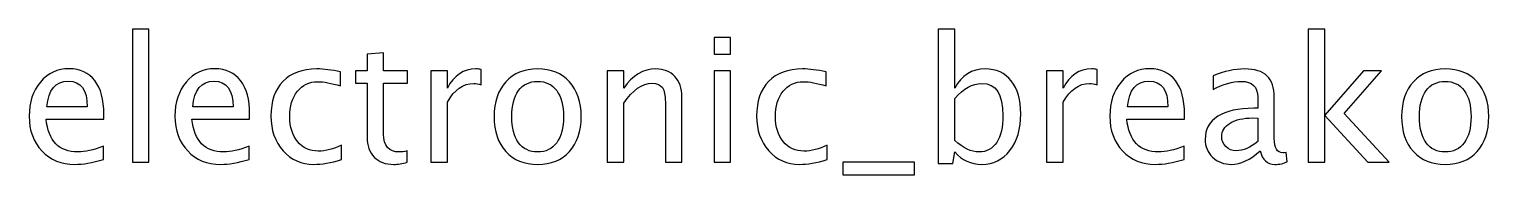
# Model space of a CAD drawing. Header units: centimetres. Extents: x -55 to 43, y -73 to 74.
# Drawn here: x -37.17 to -26.41, y -40.95 to -39.88 of the extents above; entities that cross this region are included whole.
import ezdxf

# ---------------------------------------------------------------- set-up
doc = ezdxf.new("R2010")
doc.units = ezdxf.units.CM
doc.header["$MEASUREMENT"] = 0
doc.layers.add('Layer 1', color=7, linetype='Continuous')

msp = doc.modelspace()

# ---------------------------------------------------------------- linework, layer by layer
at = {"layer": 'Layer 1'}
for points, knots in [([(-36.41025, -40.86003), (-36.41025, -40.86003), (-36.41025, -39.88086), (-36.41025, -39.88086), (-36.41025, -39.88086), (-36.41025, -39.88086), (-36.28833, -39.88086), (-36.28833, -39.88086), (-36.28833, -39.88086), (-36.28833, -39.88086), (-36.28833, -40.86003), (-36.28833, -40.86003), (-36.28833, -40.86003), (-36.28833, -40.86003), (-36.41025, -40.86003), (-36.41025, -40.86003)], [0, 0, 0, 0, 0.2, 0.2, 0.2, 0.2, 0.4, 0.4, 0.4, 0.4, 0.6, 0.6, 0.6, 0.6, 1, 1, 1, 1]), ([(-30.46962, -40.86765), (-30.46962, -40.86765), (-30.46962, -39.88086), (-30.46962, -39.88086), (-30.46962, -39.88086), (-30.46962, -39.88086), (-30.3477, -39.88086), (-30.3477, -39.88086), (-30.3477, -39.88086), (-30.3477, -39.88086), (-30.3477, -40.31414), (-30.3477, -40.31414), (-30.3477, -40.31414), (-30.29775, -40.21995), (-30.2226, -40.17296), (-30.12249, -40.17296), (-30.12249, -40.17296), (-30.04142, -40.17296), (-29.97771, -40.20238), (-29.93114, -40.26144), (-29.93114, -40.26144), (-29.88457, -40.32049), (-29.86129, -40.40114), (-29.86129, -40.50337), (-29.86129, -40.50337), (-29.86129, -40.61471), (-29.88775, -40.70467), (-29.94045, -40.77282), (-29.94045, -40.77282), (-29.99316, -40.84119), (-30.06258, -40.87527), (-30.14852, -40.87527), (-30.14852, -40.87527), (-30.22832, -40.87527), (-30.29478, -40.84479), (-30.3477, -40.78362), (-30.3477, -40.78362), (-30.3477, -40.78362), (-30.36252, -40.86765), (-30.36252, -40.86765), (-30.36252, -40.86765), (-30.36252, -40.86765), (-30.46962, -40.86765), (-30.46962, -40.86765)], [0, 0, 0, 0, 0.08333333, 0.08333333, 0.08333333, 0.08333333, 0.16666667, 0.16666667, 0.16666667, 0.16666667, 0.25, 0.25, 0.25, 0.25, 0.33333333, 0.33333333, 0.33333333, 0.33333333, 0.41666667, 0.41666667, 0.41666667, 0.41666667, 0.5, 0.5, 0.5, 0.5, 0.58333333, 0.58333333, 0.58333333, 0.58333333, 0.66666667, 0.66666667, 0.66666667, 0.66666667, 0.75, 0.75, 0.75, 0.75, 0.83333333, 0.83333333, 0.83333333, 0.83333333, 1, 1, 1, 1]), ([(-27.74188, -40.86003), (-27.74188, -40.86003), (-27.74188, -39.88086), (-27.74188, -39.88086), (-27.74188, -39.88086), (-27.74188, -39.88086), (-27.61996, -39.88086), (-27.61996, -39.88086), (-27.61996, -39.88086), (-27.61996, -39.88086), (-27.61996, -40.51353), (-27.61996, -40.51353), (-27.61996, -40.51353), (-27.61996, -40.51353), (-27.33421, -40.18693), (-27.33421, -40.18693), (-27.33421, -40.18693), (-27.33421, -40.18693), (-27.20255, -40.18693), (-27.20255, -40.18693), (-27.20255, -40.18693), (-27.20255, -40.18693), (-27.4756, -40.50104), (-27.4756, -40.50104), (-27.4756, -40.50104), (-27.4756, -40.50104), (-27.1454, -40.86003), (-27.1454, -40.86003), (-27.1454, -40.86003), (-27.1454, -40.86003), (-27.30246, -40.86003), (-27.30246, -40.86003), (-27.30246, -40.86003), (-27.30246, -40.86003), (-27.61996, -40.5148), (-27.61996, -40.5148), (-27.61996, -40.5148), (-27.61996, -40.5148), (-27.61996, -40.86003), (-27.61996, -40.86003), (-27.61996, -40.86003), (-27.61996, -40.86003), (-27.74188, -40.86003), (-27.74188, -40.86003)], [0, 0, 0, 0, 0.08333333, 0.08333333, 0.08333333, 0.08333333, 0.16666667, 0.16666667, 0.16666667, 0.16666667, 0.25, 0.25, 0.25, 0.25, 0.33333333, 0.33333333, 0.33333333, 0.33333333, 0.41666667, 0.41666667, 0.41666667, 0.41666667, 0.5, 0.5, 0.5, 0.5, 0.58333333, 0.58333333, 0.58333333, 0.58333333, 0.66666667, 0.66666667, 0.66666667, 0.66666667, 0.75, 0.75, 0.75, 0.75, 0.83333333, 0.83333333, 0.83333333, 0.83333333, 1, 1, 1, 1]), ([(-32.1221, -40.06374), (-32.1221, -40.06374), (-32.1221, -39.94182), (-32.1221, -39.94182), (-32.1221, -39.94182), (-32.1221, -39.94182), (-32.00018, -39.94182), (-32.00018, -39.94182), (-32.00018, -39.94182), (-32.00018, -39.94182), (-32.00018, -40.06374), (-32.00018, -40.06374), (-32.00018, -40.06374), (-32.00018, -40.06374), (-32.1221, -40.06374), (-32.1221, -40.06374)], [0, 0, 0, 0, 0.2, 0.2, 0.2, 0.2, 0.4, 0.4, 0.4, 0.4, 0.6, 0.6, 0.6, 0.6, 1, 1, 1, 1]), ([(-34.38418, -40.85982), (-34.42186, -40.87019), (-34.45466, -40.87527), (-34.48239, -40.87527), (-34.48239, -40.87527), (-34.54462, -40.87527), (-34.59309, -40.85749), (-34.62781, -40.82193), (-34.62781, -40.82193), (-34.66273, -40.78637), (-34.68009, -40.73705), (-34.68009, -40.67376), (-34.68009, -40.67376), (-34.68009, -40.67376), (-34.68009, -40.27837), (-34.68009, -40.27837), (-34.68009, -40.27837), (-34.68009, -40.27837), (-34.76433, -40.27837), (-34.76433, -40.27837), (-34.76433, -40.27837), (-34.76433, -40.27837), (-34.76433, -40.18693), (-34.76433, -40.18693), (-34.76433, -40.18693), (-34.76433, -40.18693), (-34.68009, -40.18693), (-34.68009, -40.18693), (-34.68009, -40.18693), (-34.68009, -40.18693), (-34.68009, -40.06522), (-34.68009, -40.06522), (-34.68009, -40.06522), (-34.68009, -40.06522), (-34.55817, -40.05358), (-34.55817, -40.05358), (-34.55817, -40.05358), (-34.55817, -40.05358), (-34.55817, -40.18693), (-34.55817, -40.18693), (-34.55817, -40.18693), (-34.55817, -40.18693), (-34.38164, -40.18693), (-34.38164, -40.18693), (-34.38164, -40.18693), (-34.38164, -40.18693), (-34.38164, -40.27837), (-34.38164, -40.27837), (-34.38164, -40.27837), (-34.38164, -40.27837), (-34.55817, -40.27837), (-34.55817, -40.27837), (-34.55817, -40.27837), (-34.55817, -40.27837), (-34.55817, -40.65175), (-34.55817, -40.65175), (-34.55817, -40.65175), (-34.55817, -40.7398), (-34.51986, -40.78383), (-34.44345, -40.78383), (-34.44345, -40.78383), (-34.42715, -40.78383), (-34.40746, -40.78108), (-34.38418, -40.77579), (-34.38418, -40.77579), (-34.38418, -40.77579), (-34.38418, -40.85982), (-34.38418, -40.85982)], [0, 0, 0, 0, 0.05555556, 0.05555556, 0.05555556, 0.05555556, 0.11111111, 0.11111111, 0.11111111, 0.11111111, 0.16666667, 0.16666667, 0.16666667, 0.16666667, 0.22222222, 0.22222222, 0.22222222, 0.22222222, 0.27777778, 0.27777778, 0.27777778, 0.27777778, 0.33333333, 0.33333333, 0.33333333, 0.33333333, 0.38888889, 0.38888889, 0.38888889, 0.38888889, 0.44444444, 0.44444444, 0.44444444, 0.44444444, 0.5, 0.5, 0.5, 0.5, 0.55555556, 0.55555556, 0.55555556, 0.55555556, 0.61111111, 0.61111111, 0.61111111, 0.61111111, 0.66666667, 0.66666667, 0.66666667, 0.66666667, 0.72222222, 0.72222222, 0.72222222, 0.72222222, 0.77777778, 0.77777778, 0.77777778, 0.77777778, 0.83333333, 0.83333333, 0.83333333, 0.83333333, 0.88888889, 0.88888889, 0.88888889, 0.88888889, 1, 1, 1, 1]), ([(-36.62382, -40.83844), (-36.70573, -40.86299), (-36.7758, -40.87527), (-36.83422, -40.87527), (-36.83422, -40.87527), (-36.93391, -40.87527), (-37.01498, -40.84225), (-37.07742, -40.77642), (-37.07742, -40.77642), (-37.13986, -40.71059), (-37.17119, -40.62529), (-37.17119, -40.5203), (-37.17119, -40.5203), (-37.17119, -40.41849), (-37.14367, -40.33488), (-37.08843, -40.26948), (-37.08843, -40.26948), (-37.03318, -40.20429), (-36.96249, -40.17169), (-36.87634, -40.17169), (-36.87634, -40.17169), (-36.79485, -40.17169), (-36.73177, -40.20069), (-36.68732, -40.25868), (-36.68732, -40.25868), (-36.64287, -40.31668), (-36.62064, -40.39881), (-36.62064, -40.50528), (-36.62064, -40.50528), (-36.62064, -40.50528), (-36.62128, -40.54253), (-36.62128, -40.54253), (-36.62128, -40.54253), (-36.62128, -40.54253), (-37.04673, -40.54253), (-37.04673, -40.54253), (-37.04673, -40.54253), (-37.02895, -40.7034), (-36.95042, -40.78383), (-36.81136, -40.78383), (-36.81136, -40.78383), (-36.76034, -40.78383), (-36.6979, -40.76944), (-36.62382, -40.74065), (-36.62382, -40.74065), (-36.62382, -40.74065), (-36.62382, -40.83844), (-36.62382, -40.83844)], [0, 0, 0, 0, 0.07692308, 0.07692308, 0.07692308, 0.07692308, 0.15384615, 0.15384615, 0.15384615, 0.15384615, 0.23076923, 0.23076923, 0.23076923, 0.23076923, 0.30769231, 0.30769231, 0.30769231, 0.30769231, 0.38461538, 0.38461538, 0.38461538, 0.38461538, 0.46153846, 0.46153846, 0.46153846, 0.46153846, 0.53846154, 0.53846154, 0.53846154, 0.53846154, 0.61538462, 0.61538462, 0.61538462, 0.61538462, 0.69230769, 0.69230769, 0.69230769, 0.69230769, 0.76923077, 0.76923077, 0.76923077, 0.76923077, 0.84615385, 0.84615385, 0.84615385, 0.84615385, 1, 1, 1, 1]), ([(-35.54919, -40.83844), (-35.6311, -40.86299), (-35.70117, -40.87527), (-35.75959, -40.87527), (-35.75959, -40.87527), (-35.85928, -40.87527), (-35.94035, -40.84225), (-36.00279, -40.77642), (-36.00279, -40.77642), (-36.06523, -40.71059), (-36.09656, -40.62529), (-36.09656, -40.5203), (-36.09656, -40.5203), (-36.09656, -40.41849), (-36.06904, -40.33488), (-36.0138, -40.26948), (-36.0138, -40.26948), (-35.95855, -40.20429), (-35.88786, -40.17169), (-35.80171, -40.17169), (-35.80171, -40.17169), (-35.72022, -40.17169), (-35.65714, -40.20069), (-35.61269, -40.25868), (-35.61269, -40.25868), (-35.56824, -40.31668), (-35.54601, -40.39881), (-35.54601, -40.50528), (-35.54601, -40.50528), (-35.54601, -40.50528), (-35.54665, -40.54253), (-35.54665, -40.54253), (-35.54665, -40.54253), (-35.54665, -40.54253), (-35.9721, -40.54253), (-35.9721, -40.54253), (-35.9721, -40.54253), (-35.95432, -40.7034), (-35.87579, -40.78383), (-35.73673, -40.78383), (-35.73673, -40.78383), (-35.68571, -40.78383), (-35.62327, -40.76944), (-35.54919, -40.74065), (-35.54919, -40.74065), (-35.54919, -40.74065), (-35.54919, -40.83844), (-35.54919, -40.83844)], [0, 0, 0, 0, 0.07692308, 0.07692308, 0.07692308, 0.07692308, 0.15384615, 0.15384615, 0.15384615, 0.15384615, 0.23076923, 0.23076923, 0.23076923, 0.23076923, 0.30769231, 0.30769231, 0.30769231, 0.30769231, 0.38461538, 0.38461538, 0.38461538, 0.38461538, 0.46153846, 0.46153846, 0.46153846, 0.46153846, 0.53846154, 0.53846154, 0.53846154, 0.53846154, 0.61538462, 0.61538462, 0.61538462, 0.61538462, 0.69230769, 0.69230769, 0.69230769, 0.69230769, 0.76923077, 0.76923077, 0.76923077, 0.76923077, 0.84615385, 0.84615385, 0.84615385, 0.84615385, 1, 1, 1, 1]), ([(-34.86826, -40.83971), (-34.94721, -40.86342), (-35.01537, -40.87527), (-35.07273, -40.87527), (-35.07273, -40.87527), (-35.16375, -40.87527), (-35.2391, -40.84161), (-35.299, -40.77452), (-35.299, -40.77452), (-35.3589, -40.70721), (-35.38896, -40.62233), (-35.38896, -40.52009), (-35.38896, -40.52009), (-35.38896, -40.41087), (-35.35933, -40.32557), (-35.30006, -40.26461), (-35.30006, -40.26461), (-35.24079, -40.20344), (-35.15803, -40.17296), (-35.05177, -40.17296), (-35.05177, -40.17296), (-34.99949, -40.17296), (-34.94065, -40.18016), (-34.87588, -40.19455), (-34.87588, -40.19455), (-34.87588, -40.19455), (-34.87588, -40.29742), (-34.87588, -40.29742), (-34.87588, -40.29742), (-34.94467, -40.2771), (-35.00076, -40.26694), (-35.04394, -40.26694), (-35.04394, -40.26694), (-35.1066, -40.26694), (-35.15676, -40.29043), (-35.19423, -40.33721), (-35.19423, -40.33721), (-35.23169, -40.38399), (-35.25053, -40.44643), (-35.25053, -40.52433), (-35.25053, -40.52433), (-35.25053, -40.59989), (-35.23106, -40.66085), (-35.19232, -40.70763), (-35.19232, -40.70763), (-35.15359, -40.7542), (-35.103, -40.77748), (-35.04013, -40.77748), (-35.04013, -40.77748), (-34.98446, -40.77748), (-34.92731, -40.76309), (-34.86826, -40.7343), (-34.86826, -40.7343), (-34.86826, -40.7343), (-34.86826, -40.83971), (-34.86826, -40.83971)], [0, 0, 0, 0, 0.06666667, 0.06666667, 0.06666667, 0.06666667, 0.13333333, 0.13333333, 0.13333333, 0.13333333, 0.2, 0.2, 0.2, 0.2, 0.26666667, 0.26666667, 0.26666667, 0.26666667, 0.33333333, 0.33333333, 0.33333333, 0.33333333, 0.4, 0.4, 0.4, 0.4, 0.46666667, 0.46666667, 0.46666667, 0.46666667, 0.53333333, 0.53333333, 0.53333333, 0.53333333, 0.6, 0.6, 0.6, 0.6, 0.66666667, 0.66666667, 0.66666667, 0.66666667, 0.73333333, 0.73333333, 0.73333333, 0.73333333, 0.8, 0.8, 0.8, 0.8, 0.86666667, 0.86666667, 0.86666667, 0.86666667, 1, 1, 1, 1]), ([(-34.21019, -40.86003), (-34.21019, -40.86003), (-34.21019, -40.18693), (-34.21019, -40.18693), (-34.21019, -40.18693), (-34.21019, -40.18693), (-34.08827, -40.18693), (-34.08827, -40.18693), (-34.08827, -40.18693), (-34.08827, -40.18693), (-34.08827, -40.31414), (-34.08827, -40.31414), (-34.08827, -40.31414), (-34.0398, -40.21995), (-33.96952, -40.17296), (-33.87724, -40.17296), (-33.87724, -40.17296), (-33.86475, -40.17296), (-33.85163, -40.17402), (-33.83808, -40.17613), (-33.83808, -40.17613), (-33.83808, -40.17613), (-33.83808, -40.29022), (-33.83808, -40.29022), (-33.83808, -40.29022), (-33.85925, -40.28324), (-33.87787, -40.27964), (-33.89396, -40.27964), (-33.89396, -40.27964), (-33.97143, -40.27964), (-34.0362, -40.32536), (-34.08827, -40.41701), (-34.08827, -40.41701), (-34.08827, -40.41701), (-34.08827, -40.86003), (-34.08827, -40.86003), (-34.08827, -40.86003), (-34.08827, -40.86003), (-34.21019, -40.86003), (-34.21019, -40.86003)], [0, 0, 0, 0, 0.09090909, 0.09090909, 0.09090909, 0.09090909, 0.18181818, 0.18181818, 0.18181818, 0.18181818, 0.27272727, 0.27272727, 0.27272727, 0.27272727, 0.36363636, 0.36363636, 0.36363636, 0.36363636, 0.45454545, 0.45454545, 0.45454545, 0.45454545, 0.54545455, 0.54545455, 0.54545455, 0.54545455, 0.63636364, 0.63636364, 0.63636364, 0.63636364, 0.72727273, 0.72727273, 0.72727273, 0.72727273, 0.81818182, 0.81818182, 0.81818182, 0.81818182, 1, 1, 1, 1]), ([(-33.42258, -40.87527), (-33.52143, -40.87527), (-33.59974, -40.84373), (-33.65732, -40.78065), (-33.65732, -40.78065), (-33.7151, -40.71758), (-33.74389, -40.63185), (-33.74389, -40.52369), (-33.74389, -40.52369), (-33.74389, -40.41574), (-33.7151, -40.33023), (-33.65732, -40.26736), (-33.65732, -40.26736), (-33.59974, -40.2045), (-33.52143, -40.17296), (-33.42258, -40.17296), (-33.42258, -40.17296), (-33.32373, -40.17296), (-33.24541, -40.2045), (-33.18784, -40.26736), (-33.18784, -40.26736), (-33.13006, -40.33023), (-33.10127, -40.41574), (-33.10127, -40.52369), (-33.10127, -40.52369), (-33.10127, -40.63185), (-33.13006, -40.71758), (-33.18784, -40.78065), (-33.18784, -40.78065), (-33.24541, -40.84373), (-33.32373, -40.87527), (-33.42258, -40.87527)], [0, 0, 0, 0, 0.11111111, 0.11111111, 0.11111111, 0.11111111, 0.22222222, 0.22222222, 0.22222222, 0.22222222, 0.33333333, 0.33333333, 0.33333333, 0.33333333, 0.44444444, 0.44444444, 0.44444444, 0.44444444, 0.55555556, 0.55555556, 0.55555556, 0.55555556, 0.66666667, 0.66666667, 0.66666667, 0.66666667, 0.77777778, 0.77777778, 0.77777778, 0.77777778, 1, 1, 1, 1]), ([(-32.91035, -40.86003), (-32.91035, -40.86003), (-32.91035, -40.18693), (-32.91035, -40.18693), (-32.91035, -40.18693), (-32.91035, -40.18693), (-32.78843, -40.18693), (-32.78843, -40.18693), (-32.78843, -40.18693), (-32.78843, -40.18693), (-32.78843, -40.31414), (-32.78843, -40.31414), (-32.78843, -40.31414), (-32.72387, -40.21995), (-32.64471, -40.17296), (-32.55115, -40.17296), (-32.55115, -40.17296), (-32.49231, -40.17296), (-32.44553, -40.19137), (-32.41103, -40.22842), (-32.41103, -40.22842), (-32.37653, -40.26525), (-32.35917, -40.31499), (-32.35917, -40.37722), (-32.35917, -40.37722), (-32.35917, -40.37722), (-32.35917, -40.86003), (-32.35917, -40.86003), (-32.35917, -40.86003), (-32.35917, -40.86003), (-32.48109, -40.86003), (-32.48109, -40.86003), (-32.48109, -40.86003), (-32.48109, -40.86003), (-32.48109, -40.41701), (-32.48109, -40.41701), (-32.48109, -40.41701), (-32.48109, -40.36706), (-32.4885, -40.3315), (-32.5031, -40.31033), (-32.5031, -40.31033), (-32.51792, -40.28895), (-32.54226, -40.27837), (-32.57634, -40.27837), (-32.57634, -40.27837), (-32.65127, -40.27837), (-32.72197, -40.32726), (-32.78843, -40.42505), (-32.78843, -40.42505), (-32.78843, -40.42505), (-32.78843, -40.86003), (-32.78843, -40.86003), (-32.78843, -40.86003), (-32.78843, -40.86003), (-32.91035, -40.86003), (-32.91035, -40.86003)], [0, 0, 0, 0, 0.06666667, 0.06666667, 0.06666667, 0.06666667, 0.13333333, 0.13333333, 0.13333333, 0.13333333, 0.2, 0.2, 0.2, 0.2, 0.26666667, 0.26666667, 0.26666667, 0.26666667, 0.33333333, 0.33333333, 0.33333333, 0.33333333, 0.4, 0.4, 0.4, 0.4, 0.46666667, 0.46666667, 0.46666667, 0.46666667, 0.53333333, 0.53333333, 0.53333333, 0.53333333, 0.6, 0.6, 0.6, 0.6, 0.66666667, 0.66666667, 0.66666667, 0.66666667, 0.73333333, 0.73333333, 0.73333333, 0.73333333, 0.8, 0.8, 0.8, 0.8, 0.86666667, 0.86666667, 0.86666667, 0.86666667, 1, 1, 1, 1]), ([(-32.1221, -40.86003), (-32.1221, -40.86003), (-32.1221, -40.18693), (-32.1221, -40.18693), (-32.1221, -40.18693), (-32.1221, -40.18693), (-32.00018, -40.18693), (-32.00018, -40.18693), (-32.00018, -40.18693), (-32.00018, -40.18693), (-32.00018, -40.86003), (-32.00018, -40.86003), (-32.00018, -40.86003), (-32.00018, -40.86003), (-32.1221, -40.86003), (-32.1221, -40.86003)], [0, 0, 0, 0, 0.2, 0.2, 0.2, 0.2, 0.4, 0.4, 0.4, 0.4, 0.6, 0.6, 0.6, 0.6, 1, 1, 1, 1]), ([(-31.28771, -40.83971), (-31.36666, -40.86342), (-31.43482, -40.87527), (-31.49218, -40.87527), (-31.49218, -40.87527), (-31.5832, -40.87527), (-31.65855, -40.84161), (-31.71845, -40.77452), (-31.71845, -40.77452), (-31.77835, -40.70721), (-31.80841, -40.62233), (-31.80841, -40.52009), (-31.80841, -40.52009), (-31.80841, -40.41087), (-31.77878, -40.32557), (-31.71951, -40.26461), (-31.71951, -40.26461), (-31.66024, -40.20344), (-31.57748, -40.17296), (-31.47122, -40.17296), (-31.47122, -40.17296), (-31.41894, -40.17296), (-31.3601, -40.18016), (-31.29533, -40.19455), (-31.29533, -40.19455), (-31.29533, -40.19455), (-31.29533, -40.29742), (-31.29533, -40.29742), (-31.29533, -40.29742), (-31.36412, -40.2771), (-31.42021, -40.26694), (-31.46339, -40.26694), (-31.46339, -40.26694), (-31.52605, -40.26694), (-31.57621, -40.29043), (-31.61368, -40.33721), (-31.61368, -40.33721), (-31.65114, -40.38399), (-31.66998, -40.44643), (-31.66998, -40.52433), (-31.66998, -40.52433), (-31.66998, -40.59989), (-31.65051, -40.66085), (-31.61177, -40.70763), (-31.61177, -40.70763), (-31.57304, -40.7542), (-31.52245, -40.77748), (-31.45958, -40.77748), (-31.45958, -40.77748), (-31.40391, -40.77748), (-31.34676, -40.76309), (-31.28771, -40.7343), (-31.28771, -40.7343), (-31.28771, -40.7343), (-31.28771, -40.83971), (-31.28771, -40.83971)], [0, 0, 0, 0, 0.06666667, 0.06666667, 0.06666667, 0.06666667, 0.13333333, 0.13333333, 0.13333333, 0.13333333, 0.2, 0.2, 0.2, 0.2, 0.26666667, 0.26666667, 0.26666667, 0.26666667, 0.33333333, 0.33333333, 0.33333333, 0.33333333, 0.4, 0.4, 0.4, 0.4, 0.46666667, 0.46666667, 0.46666667, 0.46666667, 0.53333333, 0.53333333, 0.53333333, 0.53333333, 0.6, 0.6, 0.6, 0.6, 0.66666667, 0.66666667, 0.66666667, 0.66666667, 0.73333333, 0.73333333, 0.73333333, 0.73333333, 0.8, 0.8, 0.8, 0.8, 0.86666667, 0.86666667, 0.86666667, 0.86666667, 1, 1, 1, 1]), ([(-29.67037, -40.86003), (-29.67037, -40.86003), (-29.67037, -40.18693), (-29.67037, -40.18693), (-29.67037, -40.18693), (-29.67037, -40.18693), (-29.54845, -40.18693), (-29.54845, -40.18693), (-29.54845, -40.18693), (-29.54845, -40.18693), (-29.54845, -40.31414), (-29.54845, -40.31414), (-29.54845, -40.31414), (-29.49998, -40.21995), (-29.4297, -40.17296), (-29.33742, -40.17296), (-29.33742, -40.17296), (-29.32493, -40.17296), (-29.31181, -40.17402), (-29.29826, -40.17613), (-29.29826, -40.17613), (-29.29826, -40.17613), (-29.29826, -40.29022), (-29.29826, -40.29022), (-29.29826, -40.29022), (-29.31943, -40.28324), (-29.33805, -40.27964), (-29.35414, -40.27964), (-29.35414, -40.27964), (-29.43161, -40.27964), (-29.49638, -40.32536), (-29.54845, -40.41701), (-29.54845, -40.41701), (-29.54845, -40.41701), (-29.54845, -40.86003), (-29.54845, -40.86003), (-29.54845, -40.86003), (-29.54845, -40.86003), (-29.67037, -40.86003), (-29.67037, -40.86003)], [0, 0, 0, 0, 0.09090909, 0.09090909, 0.09090909, 0.09090909, 0.18181818, 0.18181818, 0.18181818, 0.18181818, 0.27272727, 0.27272727, 0.27272727, 0.27272727, 0.36363636, 0.36363636, 0.36363636, 0.36363636, 0.45454545, 0.45454545, 0.45454545, 0.45454545, 0.54545455, 0.54545455, 0.54545455, 0.54545455, 0.63636364, 0.63636364, 0.63636364, 0.63636364, 0.72727273, 0.72727273, 0.72727273, 0.72727273, 0.81818182, 0.81818182, 0.81818182, 0.81818182, 1, 1, 1, 1]), ([(-28.6567, -40.83844), (-28.73861, -40.86299), (-28.80868, -40.87527), (-28.8671, -40.87527), (-28.8671, -40.87527), (-28.96679, -40.87527), (-29.04786, -40.84225), (-29.1103, -40.77642), (-29.1103, -40.77642), (-29.17274, -40.71059), (-29.20407, -40.62529), (-29.20407, -40.5203), (-29.20407, -40.5203), (-29.20407, -40.41849), (-29.17655, -40.33488), (-29.12131, -40.26948), (-29.12131, -40.26948), (-29.06606, -40.20429), (-28.99537, -40.17169), (-28.90922, -40.17169), (-28.90922, -40.17169), (-28.82773, -40.17169), (-28.76465, -40.20069), (-28.7202, -40.25868), (-28.7202, -40.25868), (-28.67575, -40.31668), (-28.65352, -40.39881), (-28.65352, -40.50528), (-28.65352, -40.50528), (-28.65352, -40.50528), (-28.65416, -40.54253), (-28.65416, -40.54253), (-28.65416, -40.54253), (-28.65416, -40.54253), (-29.07961, -40.54253), (-29.07961, -40.54253), (-29.07961, -40.54253), (-29.06183, -40.7034), (-28.9833, -40.78383), (-28.84424, -40.78383), (-28.84424, -40.78383), (-28.79322, -40.78383), (-28.73078, -40.76944), (-28.6567, -40.74065), (-28.6567, -40.74065), (-28.6567, -40.74065), (-28.6567, -40.83844), (-28.6567, -40.83844)], [0, 0, 0, 0, 0.07692308, 0.07692308, 0.07692308, 0.07692308, 0.15384615, 0.15384615, 0.15384615, 0.15384615, 0.23076923, 0.23076923, 0.23076923, 0.23076923, 0.30769231, 0.30769231, 0.30769231, 0.30769231, 0.38461538, 0.38461538, 0.38461538, 0.38461538, 0.46153846, 0.46153846, 0.46153846, 0.46153846, 0.53846154, 0.53846154, 0.53846154, 0.53846154, 0.61538462, 0.61538462, 0.61538462, 0.61538462, 0.69230769, 0.69230769, 0.69230769, 0.69230769, 0.76923077, 0.76923077, 0.76923077, 0.76923077, 0.84615385, 0.84615385, 0.84615385, 0.84615385, 1, 1, 1, 1]), ([(-28.09621, -40.7743), (-28.16944, -40.84161), (-28.23993, -40.87527), (-28.30766, -40.87527), (-28.30766, -40.87527), (-28.36333, -40.87527), (-28.40969, -40.85791), (-28.4463, -40.82299), (-28.4463, -40.82299), (-28.48313, -40.78806), (-28.50155, -40.74404), (-28.50155, -40.69091), (-28.50155, -40.69091), (-28.50155, -40.61746), (-28.47065, -40.56094), (-28.40884, -40.52157), (-28.40884, -40.52157), (-28.34703, -40.4822), (-28.25834, -40.46252), (-28.14277, -40.46252), (-28.14277, -40.46252), (-28.14277, -40.46252), (-28.1142, -40.46252), (-28.1142, -40.46252), (-28.1142, -40.46252), (-28.1142, -40.46252), (-28.1142, -40.38145), (-28.1142, -40.38145), (-28.1142, -40.38145), (-28.1142, -40.30335), (-28.15484, -40.2644), (-28.23633, -40.2644), (-28.23633, -40.2644), (-28.29941, -40.2644), (-28.36841, -40.2843), (-28.44313, -40.32409), (-28.44313, -40.32409), (-28.44313, -40.32409), (-28.44313, -40.22376), (-28.44313, -40.22376), (-28.44313, -40.22376), (-28.361, -40.18989), (-28.28353, -40.17296), (-28.21093, -40.17296), (-28.21093, -40.17296), (-28.13621, -40.17296), (-28.08097, -40.18989), (-28.04562, -40.22397), (-28.04562, -40.22397), (-28.01006, -40.25805), (-27.99228, -40.31054), (-27.99228, -40.38145), (-27.99228, -40.38145), (-27.99228, -40.38145), (-27.99228, -40.68562), (-27.99228, -40.68562), (-27.99228, -40.68562), (-27.99228, -40.75525), (-27.9709, -40.79018), (-27.92793, -40.79018), (-27.92793, -40.79018), (-27.92264, -40.79018), (-27.91481, -40.78933), (-27.90444, -40.78764), (-27.90444, -40.78764), (-27.90444, -40.78764), (-27.89576, -40.85537), (-27.89576, -40.85537), (-27.89576, -40.85537), (-27.92349, -40.86871), (-27.95397, -40.87527), (-27.98741, -40.87527), (-27.98741, -40.87527), (-28.04435, -40.87527), (-28.08054, -40.84161), (-28.09621, -40.7743)], [0, 0, 0, 0, 0.05, 0.05, 0.05, 0.05, 0.1, 0.1, 0.1, 0.1, 0.15, 0.15, 0.15, 0.15, 0.2, 0.2, 0.2, 0.2, 0.25, 0.25, 0.25, 0.25, 0.3, 0.3, 0.3, 0.3, 0.35, 0.35, 0.35, 0.35, 0.4, 0.4, 0.4, 0.4, 0.45, 0.45, 0.45, 0.45, 0.5, 0.5, 0.5, 0.5, 0.55, 0.55, 0.55, 0.55, 0.6, 0.6, 0.6, 0.6, 0.65, 0.65, 0.65, 0.65, 0.7, 0.7, 0.7, 0.7, 0.75, 0.75, 0.75, 0.75, 0.8, 0.8, 0.8, 0.8, 0.85, 0.85, 0.85, 0.85, 0.9, 0.9, 0.9, 0.9, 1, 1, 1, 1]), ([(-26.73159, -40.87527), (-26.83044, -40.87527), (-26.90875, -40.84373), (-26.96633, -40.78065), (-26.96633, -40.78065), (-27.02411, -40.71758), (-27.0529, -40.63185), (-27.0529, -40.52369), (-27.0529, -40.52369), (-27.0529, -40.41574), (-27.02411, -40.33023), (-26.96633, -40.26736), (-26.96633, -40.26736), (-26.90875, -40.2045), (-26.83044, -40.17296), (-26.73159, -40.17296), (-26.73159, -40.17296), (-26.63274, -40.17296), (-26.55442, -40.2045), (-26.49685, -40.26736), (-26.49685, -40.26736), (-26.43907, -40.33023), (-26.41028, -40.41574), (-26.41028, -40.52369), (-26.41028, -40.52369), (-26.41028, -40.63185), (-26.43907, -40.71758), (-26.49685, -40.78065), (-26.49685, -40.78065), (-26.55442, -40.84373), (-26.63274, -40.87527), (-26.73159, -40.87527)], [0, 0, 0, 0, 0.11111111, 0.11111111, 0.11111111, 0.11111111, 0.22222222, 0.22222222, 0.22222222, 0.22222222, 0.33333333, 0.33333333, 0.33333333, 0.33333333, 0.44444444, 0.44444444, 0.44444444, 0.44444444, 0.55555556, 0.55555556, 0.55555556, 0.55555556, 0.66666667, 0.66666667, 0.66666667, 0.66666667, 0.77777778, 0.77777778, 0.77777778, 0.77777778, 1, 1, 1, 1]), ([(-37.04038, -40.45109), (-37.04038, -40.45109), (-36.7432, -40.45109), (-36.7432, -40.45109), (-36.7432, -40.45109), (-36.7432, -40.32578), (-36.78998, -40.26313), (-36.88332, -40.26313), (-36.88332, -40.26313), (-36.9773, -40.26313), (-37.02958, -40.32578), (-37.04038, -40.45109)], [0, 0, 0, 0, 0.25, 0.25, 0.25, 0.25, 0.5, 0.5, 0.5, 0.5, 1, 1, 1, 1]), ([(-35.96575, -40.45109), (-35.96575, -40.45109), (-35.66857, -40.45109), (-35.66857, -40.45109), (-35.66857, -40.45109), (-35.66857, -40.32578), (-35.71535, -40.26313), (-35.80869, -40.26313), (-35.80869, -40.26313), (-35.90267, -40.26313), (-35.95495, -40.32578), (-35.96575, -40.45109)], [0, 0, 0, 0, 0.25, 0.25, 0.25, 0.25, 0.5, 0.5, 0.5, 0.5, 1, 1, 1, 1]), ([(-33.42279, -40.78383), (-33.36247, -40.78383), (-33.31548, -40.76118), (-33.28203, -40.71567), (-33.28203, -40.71567), (-33.2488, -40.67038), (-33.23208, -40.60624), (-33.23208, -40.52369), (-33.23208, -40.52369), (-33.23208, -40.44135), (-33.2488, -40.37743), (-33.28203, -40.33213), (-33.28203, -40.33213), (-33.31548, -40.28705), (-33.36247, -40.2644), (-33.42279, -40.2644), (-33.42279, -40.2644), (-33.48333, -40.2644), (-33.53032, -40.28705), (-33.56334, -40.33213), (-33.56334, -40.33213), (-33.59657, -40.37743), (-33.61308, -40.44135), (-33.61308, -40.52369), (-33.61308, -40.52369), (-33.61308, -40.60624), (-33.59657, -40.67038), (-33.56334, -40.71567), (-33.56334, -40.71567), (-33.53032, -40.76118), (-33.48333, -40.78383), (-33.42279, -40.78383)], [0, 0, 0, 0, 0.11111111, 0.11111111, 0.11111111, 0.11111111, 0.22222222, 0.22222222, 0.22222222, 0.22222222, 0.33333333, 0.33333333, 0.33333333, 0.33333333, 0.44444444, 0.44444444, 0.44444444, 0.44444444, 0.55555556, 0.55555556, 0.55555556, 0.55555556, 0.66666667, 0.66666667, 0.66666667, 0.66666667, 0.77777778, 0.77777778, 0.77777778, 0.77777778, 1, 1, 1, 1]), ([(-30.3477, -40.69959), (-30.28483, -40.75568), (-30.22493, -40.78383), (-30.16799, -40.78383), (-30.16799, -40.78383), (-30.1119, -40.78383), (-30.06851, -40.76033), (-30.03803, -40.71356), (-30.03803, -40.71356), (-30.00734, -40.66678), (-29.9921, -40.60095), (-29.9921, -40.51586), (-29.9921, -40.51586), (-29.9921, -40.35838), (-30.04417, -40.27964), (-30.14831, -40.27964), (-30.14831, -40.27964), (-30.21647, -40.27964), (-30.28293, -40.31647), (-30.3477, -40.39034), (-30.3477, -40.39034), (-30.3477, -40.39034), (-30.3477, -40.69959), (-30.3477, -40.69959)], [0, 0, 0, 0, 0.14285714, 0.14285714, 0.14285714, 0.14285714, 0.28571429, 0.28571429, 0.28571429, 0.28571429, 0.42857143, 0.42857143, 0.42857143, 0.42857143, 0.57142857, 0.57142857, 0.57142857, 0.57142857, 0.71428571, 0.71428571, 0.71428571, 0.71428571, 1, 1, 1, 1]), ([(-29.07326, -40.45109), (-29.07326, -40.45109), (-28.77608, -40.45109), (-28.77608, -40.45109), (-28.77608, -40.45109), (-28.77608, -40.32578), (-28.82286, -40.26313), (-28.9162, -40.26313), (-28.9162, -40.26313), (-29.01018, -40.26313), (-29.06246, -40.32578), (-29.07326, -40.45109)], [0, 0, 0, 0, 0.25, 0.25, 0.25, 0.25, 0.5, 0.5, 0.5, 0.5, 1, 1, 1, 1]), ([(-26.7318, -40.78383), (-26.67148, -40.78383), (-26.62449, -40.76118), (-26.59104, -40.71567), (-26.59104, -40.71567), (-26.55781, -40.67038), (-26.54109, -40.60624), (-26.54109, -40.52369), (-26.54109, -40.52369), (-26.54109, -40.44135), (-26.55781, -40.37743), (-26.59104, -40.33213), (-26.59104, -40.33213), (-26.62449, -40.28705), (-26.67148, -40.2644), (-26.7318, -40.2644), (-26.7318, -40.2644), (-26.79234, -40.2644), (-26.83933, -40.28705), (-26.87235, -40.33213), (-26.87235, -40.33213), (-26.90558, -40.37743), (-26.92209, -40.44135), (-26.92209, -40.52369), (-26.92209, -40.52369), (-26.92209, -40.60624), (-26.90558, -40.67038), (-26.87235, -40.71567), (-26.87235, -40.71567), (-26.83933, -40.76118), (-26.79234, -40.78383), (-26.7318, -40.78383)], [0, 0, 0, 0, 0.11111111, 0.11111111, 0.11111111, 0.11111111, 0.22222222, 0.22222222, 0.22222222, 0.22222222, 0.33333333, 0.33333333, 0.33333333, 0.33333333, 0.44444444, 0.44444444, 0.44444444, 0.44444444, 0.55555556, 0.55555556, 0.55555556, 0.55555556, 0.66666667, 0.66666667, 0.66666667, 0.66666667, 0.77777778, 0.77777778, 0.77777778, 0.77777778, 1, 1, 1, 1]), ([(-28.1142, -40.70784), (-28.1142, -40.70784), (-28.1142, -40.53491), (-28.1142, -40.53491), (-28.1142, -40.53491), (-28.1142, -40.53491), (-28.15336, -40.53364), (-28.15336, -40.53364), (-28.15336, -40.53364), (-28.22109, -40.53364), (-28.2757, -40.54613), (-28.3174, -40.5711), (-28.3174, -40.5711), (-28.35889, -40.59629), (-28.37963, -40.62952), (-28.37963, -40.67101), (-28.37963, -40.67101), (-28.37963, -40.70001), (-28.36926, -40.72456), (-28.34873, -40.74467), (-28.34873, -40.74467), (-28.32798, -40.76478), (-28.30279, -40.77494), (-28.27295, -40.77494), (-28.27295, -40.77494), (-28.22215, -40.77494), (-28.16923, -40.7525), (-28.1142, -40.70784)], [0, 0, 0, 0, 0.125, 0.125, 0.125, 0.125, 0.25, 0.25, 0.25, 0.25, 0.375, 0.375, 0.375, 0.375, 0.5, 0.5, 0.5, 0.5, 0.625, 0.625, 0.625, 0.625, 0.75, 0.75, 0.75, 0.75, 1, 1, 1, 1]), ([(-31.1732, -40.95147), (-31.1732, -40.95147), (-31.1732, -40.86003), (-31.1732, -40.86003), (-31.1732, -40.86003), (-31.1732, -40.86003), (-30.64488, -40.86003), (-30.64488, -40.86003), (-30.64488, -40.86003), (-30.64488, -40.86003), (-30.64488, -40.95147), (-30.64488, -40.95147), (-30.64488, -40.95147), (-30.64488, -40.95147), (-31.1732, -40.95147), (-31.1732, -40.95147)], [0, 0, 0, 0, 0.2, 0.2, 0.2, 0.2, 0.4, 0.4, 0.4, 0.4, 0.6, 0.6, 0.6, 0.6, 1, 1, 1, 1])]:
    msp.add_open_spline(points, degree=3, knots=knots, dxfattribs=at)

doc.saveas('drawing.dxf')
